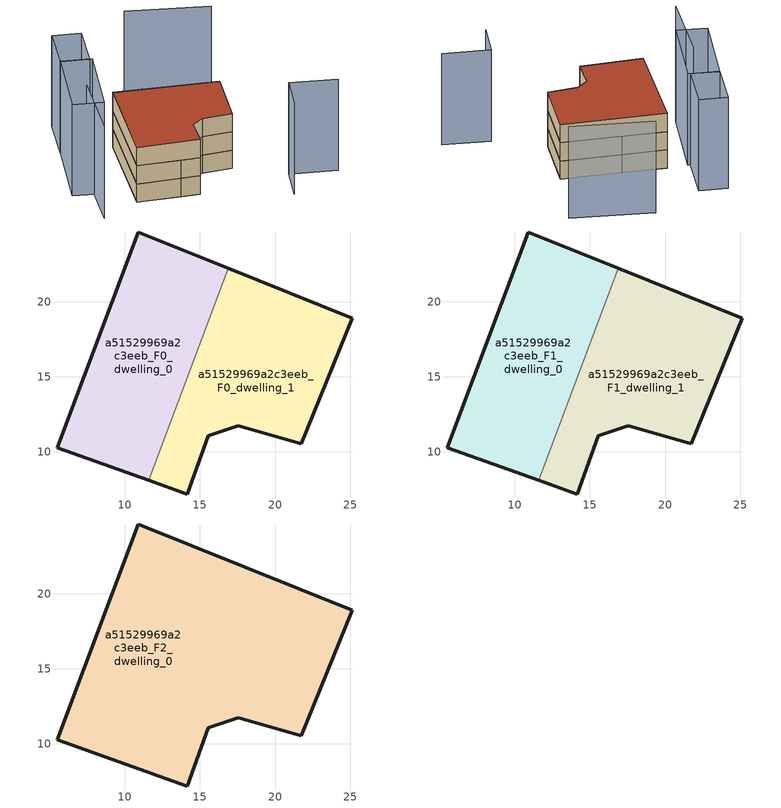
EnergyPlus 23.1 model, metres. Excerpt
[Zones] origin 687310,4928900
a51529969a2c3eeb_F0_dwelling_0
 floor ground (EU_floor_Construction): 11.59,8.12 16.89,22.22 10.9,24.63 5.51,10.29 z0
 wall outside (EU_wall_Construction): 11.59,8.12 5.51,10.29 10.9,24.63 16.89,22.22 z0:3
 wall to a51529969a2c3eeb_F0_dwelling_1 (EU_wall_Construction): 16.89,22.22 11.59,8.12 z0:3
a51529969a2c3eeb_F0_dwelling_1
 floor ground (EU_floor_Construction): 21.75,10.54 25.13,18.88 16.89,22.22 11.59,8.12 14.16,7.21 15.55,11.09 17.54,11.75 z0
 wall outside (EU_wall_Construction): 16.89,22.22 25.13,18.88 21.75,10.54 17.54,11.75 15.55,11.09 14.16,7.21 11.59,8.12 z0:3
a51529969a2c3eeb_F1_dwelling_0
 floor to a51529969a2c3eeb_F0_dwelling_0 (EU_floor_Construction): 11.59,8.12 16.89,22.22 10.9,24.63 5.51,10.29 z3
 wall outside (EU_wall_Construction): 11.59,8.12 5.51,10.29 10.9,24.63 16.89,22.22 z3:6
 wall to a51529969a2c3eeb_F1_dwelling_1 (EU_wall_Construction): 16.89,22.22 11.59,8.12 z3:6
a51529969a2c3eeb_F1_dwelling_1
 floor to a51529969a2c3eeb_F0_dwelling_1 (EU_floor_Construction): 21.75,10.54 25.13,18.88 16.89,22.22 11.59,8.12 14.16,7.21 15.55,11.09 17.54,11.75 z3
 wall outside (EU_wall_Construction): 16.89,22.22 25.13,18.88 21.75,10.54 17.54,11.75 15.55,11.09 14.16,7.21 11.59,8.12 z3:6
a51529969a2c3eeb_F2_dwelling_0
 floor to a51529969a2c3eeb_F1_dwelling_0 (EU_floor_Construction): 11.59,8.12 16.89,22.22 10.9,24.63 5.51,10.29 z6
 floor to a51529969a2c3eeb_F1_dwelling_1 (EU_floor_Construction): 21.75,10.54 25.13,18.88 16.89,22.22 11.59,8.12 14.16,7.21 15.55,11.09 17.54,11.75 z6
 wall outside (EU_wall_Construction): 17.54,11.75 15.55,11.09 14.16,7.21 5.51,10.29 10.9,24.63 25.13,18.88 21.75,10.54 17.54,11.75 z6:9
 roof outside (EU_roof_Construction): 25.13,18.88 21.75,10.54 17.54,11.75 15.55,11.09 14.16,7.21 5.51,10.29 10.9,24.63 z9
shading: 25.18,-0.08 27.52,4.89 / 27.52,4.89 33.92,1.88 / 3.49,19.97 -0.65,9.27 / 29.96,28.23 18.94,33.74 / -1.15,16.75 3.94,27.49 / 3.94,27.49 8.05,25.55 / 8.05,25.55 2.97,14.8 / 2.97,14.8 -1.15,16.75 / 10.64,32.22 7.76,25.66 / 7.76,25.66 3.89,27.37 / 3.89,27.37 6.77,33.92 / 6.77,33.92 10.64,32.22 z0:15
[Building]
EU S2 Campaign: North Axis=0; Terrain=City; Solar Distribution=FullExterior
[Site:Location]
Bologna: Latitude=44.5; Longitude=11.25; Time Zone=1; Elevation=37
[SizingPeriod:WeatherFileDays]
AnnualSizingPeriod: Begin Month=1; Begin Day of Month=1; End Month=12; End Day of Month=31; Day of Week for Start Day=Monday; Use Weather File Daylight Saving Period=No; Use Weather File Rain and Snow Indicators=No
[MATERIAL]
EU_InternalMass_Material: Roughness=MediumRough; Thickness=0.1; Conductivity=1; Density=1800; Specific Heat=900; Thermal Absorptance=0.9; Solar Absorptance=0.7; Visible Absorptance=0.7
[MATERIAL:NOMASS] Roughness=MediumRough; Thermal Absorptance=0.9; Solar Absorptance=0.7; Visible Absorptance=0.7
Name | Thermal Resistance
EU_wall_NoMass | 0.937881
EU_roof_NoMass | 0.548572
EU_floor_NoMass | 0.71348
[CONSTRUCTION]
EU_wall_Construction: EU_wall_NoMass
EU_roof_Construction: EU_roof_NoMass
EU_floor_Construction: EU_floor_NoMass
EU_InternalMass_Construction: EU_InternalMass_Material
[ZONE] Type=1; Multiplier=1; Ceiling Height=autocalculate; Floor Area=autocalculate; Part of Total Floor Area=Yes
Name | Volume
a51529969a2c3eeb_F0_dwelling_0 | 294.005
a51529969a2c3eeb_F1_dwelling_0; a51529969a2c3eeb_F1_dwelling_1 | 294.004
a51529969a2c3eeb_F2_dwelling_0 | 587.998
a51529969a2c3eeb_F0_dwelling_1 | 294.003
[INTERNALMASS] Construction=EU_InternalMass_Construction
Name | Zone or ZoneList | Surface Area
a51529969a2c3eeb_F0_dwelling_0_EU_InternalMass | a51529969a2c3eeb_F0_dwelling_0 | 98.0015
a51529969a2c3eeb_F0_dwelling_1_EU_InternalMass | a51529969a2c3eeb_F0_dwelling_1 | 98.001
a51529969a2c3eeb_F1_dwelling_0_EU_InternalMass | a51529969a2c3eeb_F1_dwelling_0 | 98.0015
a51529969a2c3eeb_F1_dwelling_1_EU_InternalMass | a51529969a2c3eeb_F1_dwelling_1 | 98.001
a51529969a2c3eeb_F2_dwelling_0_EU_InternalMass | a51529969a2c3eeb_F2_dwelling_0 | 195.999
[OTHEREQUIPMENT] Fuel Type=Electricity; Design Level Calculation Method=Watts/Area; Power per Zone Floor Area=1; Fraction Latent=0; Fraction Radiant=0; Fraction Lost=0; Carbon Dioxide Generation Rate=0; EndUse Subcategory=EU_Step8_InternalGains
Name | Zone or ZoneList or Space or SpaceList | Schedule
EU_Step8_InternalGain_a51529969a2c3eeb_F0_dwelling_0_f000 | a51529969a2c3eeb_F0_dwelling_0 | EU_Step8_GainSchedule_a51529969a2c3eeb_F0_dwelling_0_f000
EU_Step8_InternalGain_a51529969a2c3eeb_F0_dwelling_1_f000 | a51529969a2c3eeb_F0_dwelling_1 | EU_Step8_GainSchedule_a51529969a2c3eeb_F0_dwelling_1_f000
EU_Step8_InternalGain_a51529969a2c3eeb_F1_dwelling_0_f000 | a51529969a2c3eeb_F1_dwelling_0 | EU_Step8_GainSchedule_a51529969a2c3eeb_F1_dwelling_0_f000
EU_Step8_InternalGain_a51529969a2c3eeb_F1_dwelling_1_f000 | a51529969a2c3eeb_F1_dwelling_1 | EU_Step8_GainSchedule_a51529969a2c3eeb_F1_dwelling_1_f000
EU_Step8_InternalGain_a51529969a2c3eeb_F2_dwelling_0_f000 | a51529969a2c3eeb_F2_dwelling_0 | EU_Step8_GainSchedule_a51529969a2c3eeb_F2_dwelling_0_f000
[ZONEVENTILATION:DESIGNFLOWRATE] Schedule=EU_AlwaysOn; Design Flow Rate Calculation Method=AirChanges/Hour; Air Changes per Hour=0.687892; Ventilation Type=Natural; Fan Pressure Rise=0; Fan Total Efficiency=1; Constant Term Coefficient=1; Temperature Term Coefficient=0; Velocity Term Coefficient=0; Velocity Squared Term Coefficient=0; Minimum Indoor Temperature=-100; Maximum Indoor Temperature=100; Delta Temperature=-100; Minimum Outdoor Temperature=-100; Maximum Outdoor Temperature=100; Maximum Wind Speed=40
Name | Zone or ZoneList or Space or SpaceList
EU_ConstantAir_a51529969a2c3eeb_F0_dwelling_0 | a51529969a2c3eeb_F0_dwelling_0
EU_ConstantAir_a51529969a2c3eeb_F0_dwelling_1 | a51529969a2c3eeb_F0_dwelling_1
EU_ConstantAir_a51529969a2c3eeb_F1_dwelling_0 | a51529969a2c3eeb_F1_dwelling_0
EU_ConstantAir_a51529969a2c3eeb_F1_dwelling_1 | a51529969a2c3eeb_F1_dwelling_1
EU_ConstantAir_a51529969a2c3eeb_F2_dwelling_0 | a51529969a2c3eeb_F2_dwelling_0
[HVACTEMPLATE:THERMOSTAT] Constant Heating Setpoint=20; Constant Cooling Setpoint=50
EU_HeatOnly_a51529969a2c3eeb_F0_dwelling_0; EU_HeatOnly_a51529969a2c3eeb_F0_dwelling_1; EU_HeatOnly_a51529969a2c3eeb_F1_dwelling_0; EU_HeatOnly_a51529969a2c3eeb_F1_dwelling_1; EU_HeatOnly_a51529969a2c3eeb_F2_dwelling_0
[HVACTEMPLATE:ZONE:IDEALLOADSAIRSYSTEM] System Availability Schedule=EU_AlwaysOn; Maximum Heating Supply Air Temperature=50; Minimum Cooling Supply Air Temperature=13; Maximum Heating Supply Air Humidity Ratio=0.0156; Minimum Cooling Supply Air Humidity Ratio=0.0077; Heating Limit=NoLimit; Cooling Limit=NoLimit; Heating Availability Schedule=EU_AlwaysOn; Cooling Availability Schedule=EU_CoolingOff; Dehumidification Control Type=ConstantSensibleHeatRatio; Cooling Sensible Heat Ratio=0.7; Dehumidification Setpoint=60; Humidification Control Type=None; Humidification Setpoint=30; Outdoor Air Method=None; Outdoor Air Flow Rate per Person=0.00944; Outdoor Air Flow Rate per Zone Floor Area=0; Outdoor Air Flow Rate per Zone=0; Demand Controlled Ventilation Type=None; Outdoor Air Economizer Type=NoEconomizer; Heat Recovery Type=None; Sensible Heat Recovery Effectiveness=0.7; Latent Heat Recovery Effectiveness=0.65
Name | Template Thermostat
a51529969a2c3eeb_F0_dwelling_0 | EU_HeatOnly_a51529969a2c3eeb_F0_dwelling_0
a51529969a2c3eeb_F0_dwelling_1 | EU_HeatOnly_a51529969a2c3eeb_F0_dwelling_1
a51529969a2c3eeb_F1_dwelling_0 | EU_HeatOnly_a51529969a2c3eeb_F1_dwelling_0
a51529969a2c3eeb_F1_dwelling_1 | EU_HeatOnly_a51529969a2c3eeb_F1_dwelling_1
a51529969a2c3eeb_F2_dwelling_0 | EU_HeatOnly_a51529969a2c3eeb_F2_dwelling_0
[SIZING:ZONE] Zone Cooling Design Supply Air Temperature Input Method=SupplyAirTemperature; Zone Cooling Design Supply Air Temperature=13; Zone Heating Design Supply Air Temperature Input Method=SupplyAirTemperature; Zone Heating Design Supply Air Temperature=50; Zone Cooling Design Supply Air Humidity Ratio=0.008; Zone Heating Design Supply Air Humidity Ratio=0.008; Cooling Design Air Flow Method=DesignDay; Cooling Design Air Flow Rate=0; Cooling Minimum Air Flow per Zone Floor Area=0.000762; Cooling Minimum Air Flow=0; Cooling Minimum Air Flow Fraction=0.2; Heating Design Air Flow Method=DesignDay; Heating Design Air Flow Rate=0; Heating Maximum Air Flow per Zone Floor Area=0.002032; Heating Maximum Air Flow=0.141576; Heating Maximum Air Flow Fraction=0.3; Account for Dedicated Outdoor Air System=No; Dedicated Outdoor Air System Control Strategy=NeutralSupplyAir; Dedicated Outdoor Air Low Setpoint Temperature for Design=autosize; Dedicated Outdoor Air High Setpoint Temperature for Design=autosize; Zone Load Sizing Method=Sensible Load Only No Latent Load; Zone Latent Cooling Design Supply Air Humidity Ratio Input Method=HumidityRatioDifference; Zone Cooling Design Supply Air Humidity Ratio Difference=0.005; Zone Latent Heating Design Supply Air Humidity Ratio Input Method=HumidityRatioDifference; Zone Humidification Design Supply Air Humidity Ratio Difference=0.005
a51529969a2c3eeb_F0_dwelling_0; a51529969a2c3eeb_F0_dwelling_1; a51529969a2c3eeb_F1_dwelling_0; a51529969a2c3eeb_F1_dwelling_1; a51529969a2c3eeb_F2_dwelling_0
[SCHEDULE:CONSTANT]
Name | Hourly Value
EU_AlwaysOn | 1
EU_CoolingOff | 0
[SCHEDULE:FILE] Column Number=1; Rows to Skip at Top=0; Number of Hours of Data=8760; Column Separator=Comma; Interpolate to Timestep=No; Minutes per Item=60; Adjust Schedule for Daylight Savings=Yes
Name | File
EU_Step8_GainSchedule_a51529969a2c3eeb_F0_dwelling_0_f000 | ../../schedules/a51529969a2c3eeb/a51529969a2c3eeb_F0_dwelling_0_f000_gain.csv
EU_Step8_GainSchedule_a51529969a2c3eeb_F0_dwelling_1_f000 | ../../schedules/a51529969a2c3eeb/a51529969a2c3eeb_F0_dwelling_1_f000_gain.csv
EU_Step8_GainSchedule_a51529969a2c3eeb_F1_dwelling_0_f000 | ../../schedules/a51529969a2c3eeb/a51529969a2c3eeb_F1_dwelling_0_f000_gain.csv
EU_Step8_GainSchedule_a51529969a2c3eeb_F1_dwelling_1_f000 | ../../schedules/a51529969a2c3eeb/a51529969a2c3eeb_F1_dwelling_1_f000_gain.csv
EU_Step8_GainSchedule_a51529969a2c3eeb_F2_dwelling_0_f000 | ../../schedules/a51529969a2c3eeb/a51529969a2c3eeb_F2_dwelling_0_f000_gain.csv
